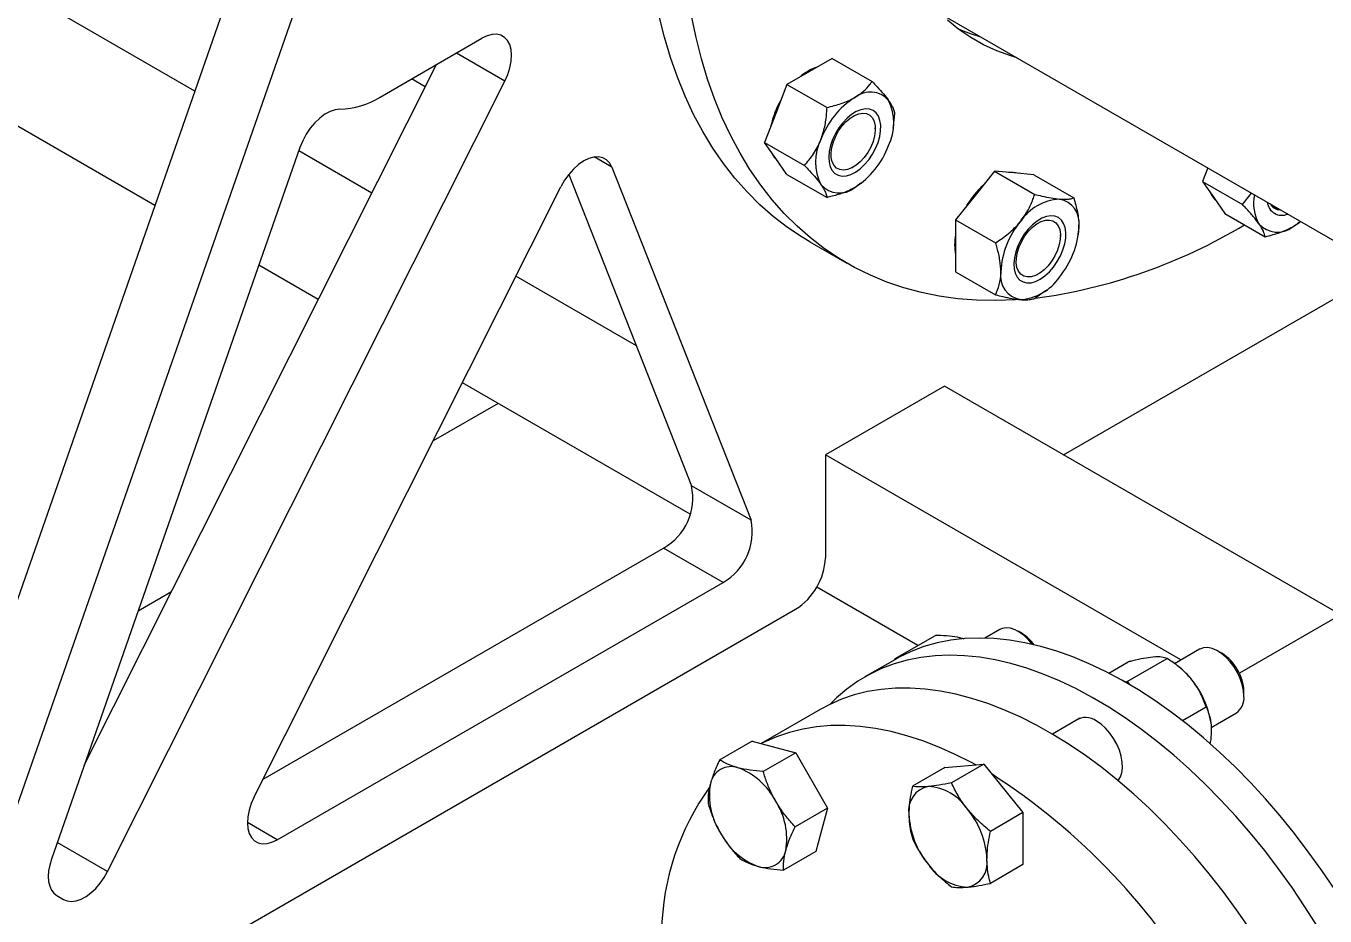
# Model space of a CAD drawing. Header units: inches. Extents: x 0.9 to 37.1, y -8.4 to 11.7.
# Drawn here: x 14.6869 to 14.8477, y 3.4726 to 3.5828 of the extents above; entities that cross this region are included whole.
import ezdxf

# ---------------------------------------------------------------- set-up
doc = ezdxf.new("R2010")
doc.units = ezdxf.units.IN
doc.header["$MEASUREMENT"] = 0

msp = doc.modelspace()

# ---------------------------------------------------------------- linework, layer by layer
at = {"color": 7, "linetype": 'Continuous', "lineweight": 25}
for p, q in [((14.70783322438058, 3.574777399169387), (14.57545041998186, 3.651200365440192)), ((14.70289278866961, 3.560618185083388), (14.56071663424716, 3.642694731983049)), ((14.71353189926429, 3.591109715265703), (14.67373256552344, 3.477045426226107)), ((14.72089759490165, 3.586857589683293), (14.6810982611608, 3.472793300643697)), ((14.80021702451241, 3.584303556677733), (14.87240084175854, 3.542632725970114)), ((14.73076169308648, 3.574046381618534), (14.74336024105905, 3.58131936855322)), ((14.69413898417986, 3.49128573960227), (14.73774215329925, 3.57807611552407)), ((14.74621206035108, 3.576021878895471), (14.74019789293788, 3.579493783841533)), ((14.78670808265979, 3.578829397816446), (14.78391838600828, 3.577218940219089)), ((14.78670808265979, 3.578829397816446), (14.79166151297591, 3.575969843362277)), ((14.78391838600828, 3.577218940219089), (14.78112868935678, 3.575608482621729)), ((14.69702155305678, 3.47811012830308), (14.74621206035108, 3.576021878895471)), ((14.73635717658359, 3.575319374392111), (14.73466199838084, 3.576297979938352)), ((14.78112868935678, 3.575608482621729), (14.77973384103103, 3.572013406049106)), ((14.78112868935678, 3.575608482621729), (14.7860821196729, 3.572748928167559)), ((14.77973384103103, 3.572013406049106), (14.77833899270528, 3.568418329476485)), ((14.79445120962741, 3.572000605411749), (14.79429055304932, 3.570451242861075)), ((14.79206005768104, 3.570097211328741), (14.79206005768104, 3.570198843375375)), ((14.79427336276227, 3.570175521112311), (14.7943120918444, 3.570449004750408)), ((14.77833899270528, 3.568418329476485), (14.7832924230214, 3.565558775022313)), ((14.77973384103103, 3.56643371050122), (14.77833899270528, 3.568418329476485)), ((14.72083774735898, 3.567803991392441), (14.69007494622241, 3.4796382682334)), ((14.7297332779664, 3.562134767340275), (14.72068267873616, 3.5673595670629)), ((14.77961598990083, 3.566501744510539), (14.77933121686138, 3.567006572476419)), ((14.75945059733094, 3.565364984375988), (14.75727661907369, 3.566619995310241)), ((14.75945059733094, 3.565364984375988), (14.77667958945247, 3.521630502100884)), ((14.77997549414958, 3.566089881458559), (14.77961598990083, 3.566501744510539)), ((14.78112868935678, 3.564449091525957), (14.77973384103103, 3.56643371050122)), ((14.78923723999598, 3.565309049905038), (14.78932525116133, 3.565359874187389)), ((14.83321324561321, 3.565255243690982), (14.83255946878251, 3.563570201866439)), ((14.75411542633634, 3.56446277804092), (14.76931389381511, 3.525882627683294)), ((14.78112868935678, 3.564449091525957), (14.7860821196729, 3.561589537071787)), ((14.80683465562674, 3.564848540656867), (14.80441870745768, 3.561843124102553)), ((14.80683465562674, 3.564848540656867), (14.81178808594286, 3.561988986202697)), ((14.80925060379579, 3.564632518484614), (14.80683465562674, 3.564848540656867)), ((14.81166655196484, 3.56441649631236), (14.80925060379579, 3.564632518484614)), ((14.81166655196484, 3.56441649631236), (14.81661998228097, 3.561556941858189)), ((14.83255946878251, 3.563570201866439), (14.83751289909863, 3.560710647412269)), ((14.83255946878251, 3.563570201866439), (14.83395431710826, 3.561585582891176)), ((14.71515962465086, 3.487328815498958), (14.75314547945167, 3.562938150427012)), ((14.79029736401867, 3.56335164289717), (14.79036426897669, 3.563404038359884)), ((14.83751289909863, 3.560710647412269), (14.83861867083874, 3.562134758129689)), ((14.80441870745768, 3.561843124102553), (14.80200275928863, 3.558837707548238)), ((14.83395431710826, 3.561585582891176), (14.83534916543401, 3.559600963915913)), ((14.80200275928863, 3.558837707548238), (14.80695618960475, 3.555978153094068)), ((14.80200275928863, 3.558837707548238), (14.80200275928863, 3.55561626882167)), ((14.83534916543401, 3.559600963915913), (14.84030259575014, 3.556741409461742)), ((14.81726448064924, 3.55796344214316), (14.81717634796857, 3.557019883618127)), ((14.84453243909224, 3.558514948239047), (14.84458474505392, 3.55855591074984)), ((14.78394230555675, 3.556111861938779), (14.7885458653301, 3.553454283449772)), ((14.80200275928863, 3.55561626882167), (14.80200275928863, 3.552394830095102)), ((14.81497632729949, 3.556863629861271), (14.81497632729949, 3.556965261907904)), ((14.81718963238072, 3.55694193964484), (14.81720030429906, 3.557017298907041)), ((14.72310830269189, 3.548948017244832), (14.7157422430252, 3.553200352976901)), ((14.80200275928863, 3.552394830095102), (14.80695618960475, 3.549535275640931)), ((14.81534977773898, 3.52971791639943), (14.85506107492296, 3.552642760294719)), ((14.76247972400954, 3.543230646425099), (14.74756901345945, 3.551838416404132)), ((14.81215350961443, 3.552075468437567), (14.81224152077978, 3.552126292719918)), ((14.81306145897043, 3.549998888466889), (14.81328053859514, 3.550170456892413)), ((14.76914162442462, 3.522373546262052), (14.74094403818494, 3.538651666308687)), ((14.80061599200428, 3.538223549856573), (14.78588460072956, 3.529719298691753)), ((14.8496758112657, 3.50990191903982), (14.80061599200428, 3.538223549856573)), ((14.74537327472408, 3.536094722480722), (14.73732530980292, 3.53144873122444)), ((14.82990202952378, 3.50430857793125), (14.78588460072956, 3.529719298691753)), ((14.78588460072956, 3.529719298691753), (14.78588460072956, 3.516960848506039)), ((14.77667958945247, 3.521630502100884), (14.76931389381511, 3.525882627683294)), ((14.71626383606533, 3.489526704452768), (14.76586059522787, 3.518158304076569)), ((14.77322629086523, 3.513906178494159), (14.76586059522787, 3.518158304076569)), ((14.71801144394289, 3.482031325841208), (14.77322629086523, 3.513906178494159)), ((14.704917608764, 3.512740163637726), (14.70079432358977, 3.510359841773221)), ((14.79734436415196, 3.50609245117031), (14.78480583191806, 3.513330791756528)), ((14.85520443596697, 3.513093526144596), (14.83712443969464, 3.502656166462025)), ((14.6959790426466, 3.460806657847979), (14.78220175291088, 3.510581968986262)), ((14.79453851824707, 3.504472670807411), (14.79949194856319, 3.507332225261582)), ((14.80745780256021, 3.508082115202596), (14.80560857145786, 3.507014576810404)), ((14.81022394853564, 3.507574866352743), (14.80973678695955, 3.507856190175622)), ((14.7944619719277, 3.504338471059718), (14.79077912410902, 3.502212408268512)), ((14.7945099599382, 3.504366081294353), (14.79453851824707, 3.504472670807411)), ((14.79453851824707, 3.504472670807411), (14.79464663541507, 3.504443709475179)), ((14.82095127548747, 3.502679480501518), (14.82334486239788, 3.504061268812706)), ((14.82322332841986, 3.501633758703042), (14.82817675873599, 3.504493313157213)), ((14.83219738589354, 3.505633658958368), (14.82909486088091, 3.503842609392136)), ((14.83496353186897, 3.505126410108516), (14.83447637029289, 3.505407733931395)), ((14.82966921138827, 3.503426087561223), (14.82945013176356, 3.503597655986747)), ((14.82292305266391, 3.501606909525603), (14.82322332841986, 3.501633758703042)), ((14.82322332841986, 3.501633758703042), (14.82352668555811, 3.501256385307023)), ((14.83769833838868, 3.49982651675261), (14.83769833838868, 3.500389072967163)), ((14.78525153137539, 3.498178503498518), (14.77791931702689, 3.493945706252751)), ((14.83006927693659, 3.496785613168629), (14.8330086550741, 3.498482480048584)), ((14.83362736685774, 3.495934840194801), (14.83675430720113, 3.497739984431462)), ((14.81738813387468, 3.497084459742704), (14.81397880023884, 3.495116293328333)), ((14.83358760321306, 3.496588947131114), (14.83357830517384, 3.496654604808796)), ((14.77681549459151, 3.494241387030057), (14.77279818200045, 3.491922241835629)), ((14.77681549459151, 3.494241387030057), (14.78220477467791, 3.492797761249325)), ((14.78220477467791, 3.492797761249325), (14.77818746208684, 3.490478616054898)), ((14.78220477467791, 3.492797761249325), (14.78615000151737, 3.485964427936048)), ((14.8006684084262, 3.490970430581181), (14.8055003047643, 3.491402474925687)), ((14.8055003047643, 3.491402474925687), (14.80148299217324, 3.48908332973126)), ((14.8055003047643, 3.491402474925687), (14.81033220110242, 3.485391641817058)), ((14.8006684084262, 3.490970430581181), (14.79665109583513, 3.488651285386753)), ((14.78615000151737, 3.485964427936048), (14.78213268892631, 3.48364528274162)), ((14.78615000151737, 3.485964427936048), (14.78470594827044, 3.4805747204035)), ((14.81033220110242, 3.485391641817058), (14.80631488851135, 3.483072496622631)), ((14.81033220110242, 3.485391641817058), (14.81033220110242, 3.478948764363922)), ((14.71801144394289, 3.482031325841208), (14.71432859617285, 3.484157388604332)), ((14.69702155305678, 3.47811012830308), (14.69079578686571, 3.481704186623504)), ((14.78470594827044, 3.4805747204035), (14.78068863567937, 3.478255575209073)), ((14.81033220110242, 3.478948764363922), (14.80631488851135, 3.476629619169495)), ((14.69075881228402, 3.475110133308913), (14.69156556709809, 3.474644252267452))]:
    msp.add_line(p, q, dxfattribs=at)
at = {"color": 7, "linetype": 'Continuous', "lineweight": 25, "flags": 128}
for points in [[(14.78394230555675, 3.556111861938779), (14.78299959497518, 3.556677219636742), (14.78117805501087, 3.557896795364213), (14.77943318356416, 3.559239532062584), (14.77776754147453, 3.560703459080586), (14.77618357330142, 3.56228642790345), (14.77468360373657, 3.563986115306139), (14.77326983419214, 3.565800026763003), (14.7719443395699, 3.567725500108846), (14.770709065216, 3.569759709446013), (14.76956582406588, 3.571899669291787), (14.7685162939836, 3.574142238959997), (14.76756201529927, 3.576484127170408), (14.76670438854845, 3.578921896879131), (14.76594467241667, 3.581451970322951), (14.76528398189212, 3.584070634270198)], [(14.81001761470105, 3.54894030469405), (14.80939679773148, 3.548899126638316), (14.80697211085245, 3.548819557380973), (14.8045929925159, 3.548872570830098), (14.80226293440609, 3.549058089181142), (14.7999853562046, 3.549375840160343), (14.79776360057151, 3.549825357424323), (14.79560092823959, 3.550405981244508), (14.79350051322871, 3.551116859475376), (14.79146543818755, 3.551956948805093), (14.78949868986937, 3.552925016286721), (14.78760315474853, 3.554019641147736), (14.78578161478422, 3.555239216875207), (14.78403674333751, 3.556581953573578), (14.78237110124788, 3.558045880591581), (14.78078713307477, 3.559628849414444), (14.77928716350992, 3.561328536817132), (14.77787339396549, 3.563142448273997), (14.77654789934325, 3.56506792161984), (14.77531262498935, 3.567102130957006), (14.77416938383923, 3.56924209080278), (14.77311985375695, 3.571484660470991), (14.77216557507262, 3.573826548681402), (14.7713079483218, 3.576264318390124), (14.77054823219002, 3.578794391833945), (14.76988754166547, 3.581413055781192), (14.76932684640259, 3.584116466981413)], [(14.80957448431418, 3.578901610117835), (14.80881705967906, 3.579133655979866), (14.80710959823577, 3.579763704711231), (14.80546908402915, 3.580522386171458), (14.8038990700477, 3.581408057225444), (14.80240295659207, 3.582418799706907), (14.80098398391088, 3.5835524245727)], [(14.74621206035108, 3.576021878895471), (14.74657158966013, 3.576838450357481), (14.74683465804211, 3.5776618734204), (14.74699336357694, 3.57846741450283), (14.74704293914497, 3.579230877153604), (14.74698189561941, 3.579929328853019), (14.74681206659597, 3.580541789848699), (14.74653855331625, 3.581049863335198), (14.74616957143909, 3.581438288048291), (14.74571620426262, 3.581695396675399), (14.74519206980954, 3.581813466312657), (14.74461291177557, 3.581788950441738), (14.743996126628, 3.581622585458447), (14.74336024105905, 3.58131936855322)], [(14.72578475833707, 3.572541012025632), (14.72518859383837, 3.572471832637794), (14.72456013628166, 3.572260288915273), (14.72391848103178, 3.571912808507029), (14.7232831244588, 3.571439949429434), (14.72267337155068, 3.570856079266282), (14.722107749341, 3.57017893861703), (14.72160344397437, 3.569429102057653), (14.72117577851416, 3.568629352992573), (14.72083774735898, 3.567803991392441)], [(14.78672555489458, 3.564935950570999), (14.78705810262101, 3.564582397705253), (14.78746965930605, 3.564351790928078), (14.78794699717921, 3.564251542131035), (14.78847477420848, 3.564284873392947), (14.78903602720591, 3.564450713419631), (14.78961271703834, 3.564743731976175), (14.79018630842006, 3.565154511205075), (14.79073836565211, 3.565669848323926), (14.79125114516081, 3.566273179973705), (14.79170816579085, 3.566945114578767), (14.79209473852313, 3.567664055608033), (14.79239843859197, 3.568406895705278), (14.79260950482726, 3.569149759378567), (14.79272115338654, 3.569868770378207), (14.79272979579325, 3.570540819099067), (14.79263515427333, 3.571144305342295), (14.7924402706831, 3.571659832563483), (14.79215140874149, 3.572070831293565), (14.79177785270899, 3.572364091695185), (14.79133160898385, 3.57253018813774), (14.79082702020657, 3.572563782144902), (14.79028030427561, 3.572463793977639), (14.78970903309084, 3.572233437337918), (14.78913156777819, 3.571880116077676), (14.78856646854794, 3.571415186232933), (14.78803189815432, 3.570853591031443), (14.78754503812963, 3.570213380605065), (14.78712153655564, 3.569515131843668), (14.78677500512141, 3.568781287036968), (14.78651658163235, 3.568035432560857), (14.78635457203204, 3.567301540791893), (14.78629418344234, 3.566603199615375), (14.7863373568022, 3.565962854291315), (14.78648270448431, 3.565401086045306), (14.78672555489458, 3.564935950570999)], [(14.79169360352273, 3.57146494533826), (14.7919148982607, 3.571028700661643), (14.79203665722892, 3.570495978256607), (14.79205420129853, 3.569887250346422), (14.79196685626077, 3.569225910003298), (14.79177797873646, 3.568537372165738), (14.79149482718294, 3.567848096956704), (14.79112828295561, 3.567184572835926), (14.79069243214357, 3.566572298663259), (14.7902040242491, 3.566034803791792), (14.78968182851368, 3.565592743848003), (14.78914591262658, 3.565263106947623), (14.78861687153477, 3.56505856085187), (14.78811503599075, 3.564986966152495), (14.78765969125303, 3.565051074193642), (14.78726833596452, 3.565248421339244), (14.78695600968949, 3.565571423649167), (14.78673471495152, 3.566007668325783), (14.7866129559833, 3.566540390730819), (14.78659541191369, 3.567149118641004), (14.78668275695144, 3.567810458984128), (14.78687163447575, 3.568498996821687), (14.78715478602927, 3.569188272030723), (14.7875213302566, 3.5698517961515), (14.78795718106864, 3.570464070324166), (14.78844558896311, 3.571001565195634), (14.78896778469853, 3.571443625139423), (14.78950370058564, 3.571773262039803), (14.79003274167744, 3.571977808135555), (14.79053457722146, 3.572049402834931), (14.79098992195918, 3.571985294793784), (14.79138127724769, 3.571787947648183), (14.79169360352273, 3.57146494533826)], [(14.75945059733094, 3.565364984375988), (14.75917477431502, 3.565877955617826), (14.75880174568983, 3.56626903335817), (14.75834292317954, 3.566526253712744), (14.75781234312232, 3.566641747774071), (14.75722623706947, 3.566611982337771), (14.75660253522838, 3.566437867990664), (14.75596031794007, 3.566124731254012), (14.75531923197171, 3.565682151634123), (14.75469888948108, 3.565123668565254), (14.75411826803963, 3.564466367210063), (14.75359513006905, 3.563730355788826), (14.75314547945167, 3.562938150427012)], [(14.81082133839046, 3.551021228880938), (14.81134554117895, 3.5510434100191), (14.81190468242813, 3.551198353252992), (14.81248079087819, 3.551481078579585), (14.81305534992952, 3.551882498974258), (14.81360989278146, 3.552389712455235), (14.81412659597047, 3.552986416763901), (14.81458885223092, 3.553653433332807), (14.81498180426624, 3.554369323700603), (14.81529282227469, 3.555111078561833), (14.81551190988159, 3.555854857304938), (14.81563202543097, 3.556576754269132), (14.81564930831025, 3.557253567092008), (14.81556320303348, 3.557863542452554), (14.81537647709508, 3.558387075240793), (14.81509513202037, 3.558807338682147), (14.81472821047153, 3.559110825163816), (14.81428750560904, 3.559287780380571), (14.81378718204981, 3.559332516846146), (14.81324332060469, 3.559243596693728), (14.81267340142801, 3.559023877890178), (14.81209574219106, 3.55868042237863), (14.811528909337, 3.558224269101819), (14.81099112134016, 3.557670079201388), (14.81049966314924, 3.557035664796723), (14.81007033063488, 3.556341416488791), (14.80971692289734, 3.555609647989436), (14.80945079875209, 3.554863878940329), (14.80928051164813, 3.55412807897233), (14.8092115347531, 3.553425897301827), (14.80924608504115, 3.55277990262547), (14.8093830520376, 3.552210857743678), (14.80961803351048, 3.551737052227169), (14.80994347696191, 3.551373714575091), (14.8103489223716, 3.551132522758534), (14.81082133839046, 3.551021228880938)], [(14.81360870176202, 3.558809515691723), (14.81404455257406, 3.558700464155241), (14.81441109680139, 3.558460142991209), (14.81469424835491, 3.558097787607187), (14.81488312587922, 3.55762732311737), (14.81497047091698, 3.557066829208265), (14.81495292684737, 3.556437845346467), (14.81483116787915, 3.555764543029051), (14.81460987314118, 3.555072796886479), (14.81429754686614, 3.554389190335075), (14.81390619157763, 3.553739993991241), (14.81345084683991, 3.553150156106394), (14.81294901129589, 3.552642343819667), (14.81241997020409, 3.552236072072451), (14.81188405431698, 3.551946953660154), (14.81136185858156, 3.55178609924122), (14.81087345068709, 3.551759690360761), (14.81043759987505, 3.551868741897242), (14.81007105564773, 3.552109063061275), (14.8097879040942, 3.552471418445297), (14.8095990265699, 3.552941882935113), (14.80951168153214, 3.553502376844219), (14.80952922560175, 3.554131360706016), (14.80965098456997, 3.554804663023433), (14.80987227930794, 3.555496409166006), (14.81018460558297, 3.556180015717408), (14.81057596087149, 3.556829212061244), (14.81103130560921, 3.557419049946089), (14.81153314115323, 3.557926862232818), (14.81206218224503, 3.558333133980033), (14.81259809813213, 3.558622252392331), (14.81312029386756, 3.558783106811265), (14.81360870176202, 3.558809515691723)], [(14.84373679076991, 3.557979806070639), (14.84436747980012, 3.558391630166835), (14.84468287321996, 3.558633968611408)], [(14.81149124583474, 3.506243105386593), (14.81106895212217, 3.506754015382163), (14.81052364817929, 3.507289153111055), (14.80995303703576, 3.507722922696906), (14.80937545860324, 3.508041382428317), (14.80880947672777, 3.508234296747493), (14.80827328253254, 3.508295465229485), (14.80778410974016, 3.508222921868951), (14.80745780256021, 3.508082115202596)], [(14.84892836834209, 3.475859218317161), (14.84732740097861, 3.478236161716081), (14.84566524693372, 3.480553703998776), (14.8439461049528, 3.482805990852304), (14.84217431773768, 3.484987332804601), (14.84035436097664, 3.487092219596582), (14.83849083203841, 3.489115334101532), (14.83658843835883, 3.491051565756629), (14.83465198554943, 3.492896023472671), (14.83268636525806, 3.494644047989389), (14.83069654281218, 3.49629122364515), (14.82868754467598, 3.497833389531288), (14.8266644457531, 3.499266650002936), (14.82463235656701, 3.500587384519752), (14.82259641035135, 3.501792256791723), (14.82056175008296, 3.502878223206921), (14.81853351549026, 3.503842540519933), (14.81651683006985, 3.504682772781536), (14.81451678814413, 3.505396797492113), (14.8125384419926, 3.505982810963276), (14.81058678908931, 3.506439332874142), (14.80866675947889, 3.50676521001074), (14.80678320332276, 3.506959619179141), (14.80494087864726, 3.507022069284915), (14.80314443932439, 3.506952402573673), (14.8013984233158, 3.506750795029575), (14.79970724120946, 3.506417755930773), (14.79807516507814, 3.505954126562937), (14.7965063176878, 3.505361078094086), (14.79500466208311, 3.504640108616121), (14.7944619719277, 3.504338471059718)], [(14.83769833838868, 3.49982651675261), (14.83764655161905, 3.500520861148916), (14.83749285577955, 3.501252680476527), (14.83724219078093, 3.501998453460108), (14.83690261320248, 3.502734210342346), (14.83648503734699, 3.503436303291659), (14.83600288444602, 3.504082166462976), (14.83547165129054, 3.504651041282551), (14.83490841215127, 3.505124643645611), (14.83433126999757, 3.505487751582526), (14.83375877465313, 3.505728694505438), (14.83320932658939, 3.505839728310557), (14.83270058551918, 3.505817284280025), (14.83224890279912, 3.505662083783451), (14.83219738589354, 3.505633658958368)], [(14.84678125702297, 3.471302815376125), (14.84524552052341, 3.473733155525957), (14.84364455315993, 3.476110098924877), (14.84198239911504, 3.478427641207571), (14.84026325713412, 3.480679928061098), (14.838491469919, 3.482861270013396), (14.83667151315796, 3.484966156805377), (14.83480798421974, 3.486989271310327), (14.83290559054015, 3.488925502965424), (14.83096913773075, 3.490769960681465), (14.82900351743938, 3.492517985198185), (14.8270136949935, 3.494165160853944), (14.8250046968573, 3.495707326740083), (14.82298159793443, 3.497140587211731), (14.82094950874833, 3.498461321728547), (14.81891356253267, 3.499666194000518), (14.81687890226428, 3.500752160415717), (14.81485066767157, 3.501716477728728), (14.81283398225117, 3.50255670999033), (14.81083394032546, 3.503270734700907), (14.80885559417392, 3.503856748172072), (14.80690394127063, 3.504313270082936), (14.80498391166021, 3.504639147219535), (14.80310035550408, 3.504833556387936), (14.80125803082858, 3.504896006493709), (14.79946159150571, 3.504826339782467), (14.79771557549712, 3.50462473223837), (14.79602439339078, 3.504291693139568), (14.79439231725947, 3.503828063771731), (14.79282346986912, 3.503235015302881), (14.79132181426442, 3.502514045824916), (14.78989114375775, 3.501666976569311), (14.78853507234696, 3.500695947306521), (14.78725702558614, 3.499603410940736), (14.78645920765472, 3.498818531775705)], [(14.83841001113349, 3.47099131878011), (14.83679202242991, 3.473334124168873), (14.83511432063566, 3.475614960472558), (14.8333812123872, 3.477827972817086), (14.83159714654853, 3.479967480431508), (14.82976670279109, 3.482027991230463), (14.82789457983774, 3.484004215912282), (14.82598558340125, 3.485891081536551), (14.8240446138481, 3.487683744546271), (14.8220766536193, 3.48937760320121), (14.82008675444052, 3.490968309390492), (14.81808002435443, 3.492451779794145), (14.81606161460836, 3.493824206364917), (14.81403670643119, 3.495082066103486), (14.81201049773317, 3.496222130101943), (14.80998818976296, 3.497241471832354), (14.80797497375613, 3.498137474659117), (14.80597601760928, 3.498907838555827), (14.80399645261418, 3.499550586009409), (14.80204136028578, 3.500064067096368), (14.80011575931805, 3.500446963718118), (14.79822459270105, 3.500698292984524), (14.79637271503236, 3.500817409736961), (14.7945648800554, 3.500804008204437), (14.79280572845663, 3.500658122788492), (14.79109977595297, 3.500380127974896), (14.78945140170004, 3.49997073737235), (14.78786483705089, 3.499431001880659), (14.78634415469423, 3.498762306993087), (14.78525153137539, 3.498178503498518)], [(14.80448861782605, 3.491312014868289), (14.80398072953637, 3.49158664359104), (14.80195842156617, 3.492605985321451), (14.79994520555934, 3.493501988148214), (14.79794624941249, 3.494272352044924), (14.79596668441739, 3.494915099498506), (14.79401159208899, 3.495428580585465), (14.79208599112126, 3.495811477207216), (14.79019482450425, 3.496062806473621), (14.78834294683557, 3.496181923226059), (14.78653511185861, 3.496168521693535), (14.78477596025984, 3.496022636277589), (14.78307000775618, 3.495744641463994), (14.78142163350325, 3.495335250861447), (14.7798350688541, 3.494795515369756), (14.77831438649744, 3.494126820482184), (14.77794388474902, 3.493939125300106)], [(14.82210814777696, 3.489351451336836), (14.82212740300354, 3.489373631694438), (14.82240273262018, 3.489805519702765), (14.82258227926956, 3.490339977585829), (14.82266027217466, 3.490959827427517), (14.82263420457931, 3.491645146743901), (14.82250491431749, 3.49237390880827), (14.82227655688459, 3.493122690608248), (14.82195647187639, 3.493867425680685), (14.82155494708844, 3.494584177627583), (14.82108488785778, 3.49524990945162), (14.82056140227487, 3.495843223984209), (14.82000131559704, 3.496345051608089), (14.81942262947098, 3.496739263170526)], [(14.71515962465086, 3.487328815498958), (14.71480009534181, 3.486512244036946), (14.71453702695983, 3.485688820974027), (14.714378321425, 3.484883279891598), (14.71432874585697, 3.484119817240824), (14.71438978938253, 3.483421365541409), (14.71455961840597, 3.482808904545729), (14.71483313168569, 3.48230083105923), (14.71520211356285, 3.481912406346138), (14.71565548073932, 3.481655297719028), (14.7161796151924, 3.48153722808177), (14.71675877322637, 3.481561743952689), (14.71737555837394, 3.481728108935981), (14.71801144394289, 3.482031325841208)], [(14.69007494622241, 3.4796382682334), (14.68985646255238, 3.478896591973858), (14.68972377907651, 3.478172633323834), (14.68968014239817, 3.477484106671532), (14.68972662025384, 3.476847859427241), (14.68986207538688, 3.476279459787681), (14.69008319337483, 3.47579281580115), (14.6903845637293, 3.475399835054492), (14.69075881228402, 3.475110133308913)], [(14.69156556709809, 3.474644252267452), (14.69203500025728, 3.474456947922729), (14.69256390799958, 3.474400527768505), (14.69313755473041, 3.474476563694266), (14.69373995840797, 3.47468293730679), (14.69435433580969, 3.475013898949494), (14.69496357011995, 3.475460227890304), (14.69555068781186, 3.476009489215171), (14.6960993315369, 3.476646380270066), (14.69659421584764, 3.477353156999424), (14.69702155305678, 3.47811012830308)]]:
    msp.add_lwpolyline(points, dxfattribs=at)
at = {"color": 7, "linetype": 'Continuous', "lineweight": 25}
for centre, radius, start, end in [((14.81135315951295, 3.603760111111462), 0.02310008405386307, 246.8169325920908, 253.961320681464), ((14.78702040311499, 3.571573326487397), 0.006555655955927417, 109.2310671891205, 130.7635562781665), ((14.7254631850244, 3.582584032703842), 0.01004816768064553, 271.8339602581076, 301.8239406971641), ((14.78975272382348, 3.568190128430673), 0.01085886088811085, 149.7357483939286, 167.852891865776), ((14.79517256344836, 3.565155795263775), 0.01048756709249393, 122.637970589067, 159.7728862144079), ((14.79141726422349, 3.571660526924179), 0.003004596040079438, 40.5327958603851, 129.2481680774288), ((14.78812080361501, 3.570823315624608), 0.006238611718788971, 333.4364295104427, 26.56357048956536), ((14.79091182577034, 3.565991942832532), 0.00623861171878619, 153.436429510431, 206.5635704895698), ((14.78386006593698, 3.571659463193372), 0.01048756709250317, 302.6379705890841, 339.7728862143911), ((14.80886959442859, 3.561942997803757), 0.002769967200956649, 73.22632085937464, 96.55464307849354), ((14.78761536516187, 3.565154731532962), 0.003004596040079373, 220.532795860373, 309.2481680774296), ((14.81267535169095, 3.55512938021282), 0.01077801612837759, 132.0787888856272, 150.3320679178493), ((14.83614394625492, 3.563295602418371), 0.002830707429956406, 203.6858754861946, 226.5154675065676), ((14.81522164737518, 3.555174883434658), 0.006237189661670163, 93.42953811217991, 146.5650853551095), ((14.81429848673909, 3.558446584784049), 0.003005086801816399, 350.7481208212503, 79.4532221714707), ((14.84390785096651, 3.560855347108458), 0.005022767825964261, 167.8135448611752, 209.8683120930205), ((14.84237923297228, 3.561207887736569), 0.001813569970860215, 186.4500604591811, 293.5553160735473), ((14.84216633220138, 3.561490647361136), 0.001408342159561558, 209.6945268018386, 270.3108497308392), ((14.84227688327089, 3.561472886589033), 0.001330287376422213, 220.7311143414052, 259.2742621912569), ((14.81807800715016, 3.551901681826847), 0.01048844500675869, 140.2279276209308, 177.3607126387989), ((14.80267504901242, 3.616705938620248), 0.0682166877264763, 277.750142699232, 300.9567161521931), ((14.8067871614721, 3.558446413695354), 0.01048844500676014, 320.2279276209256, 357.3607126387855), ((14.8418358412391, 3.560306603922916), 0.003004596040078966, 220.5327958603547, 309.2481680774468), ((14.80821096320868, 3.555752336840308), 0.006327871556238101, 168.8394919949415, 191.1605080050672), ((14.81056668188316, 3.551901510738149), 0.00300508680181435, 170.7481208212259, 259.4532221714934), ((14.80964352124708, 3.55517321208754), 0.00623718966167019, 273.4295381121848, 326.5650853551193), ((14.76224981155185, 3.524406661833387), 0.007216628950705834, 300.022639329527, 11.80157124647448), ((14.76961550718922, 3.520154536250976), 0.007216628950702741, 300.0226393295126, 11.80157124648643), ((14.77792250188241, 3.51730518207949), 0.007969540994412567, 302.4763035593593, 357.5236962950131), ((14.80753184466735, 3.503151079698858), 0.005178543385620964, 35.90031108972722, 58.67731634584324), ((14.83175964684956, 3.500118792985822), 0.005944838809007318, 2.60583047997004, 57.38879298732631), ((14.82366092119003, 3.495842651657472), 0.009675125384852433, 38.457628157542, 51.61052132558667), ((14.8226278323823, 3.494858775018585), 0.0110967499293165, 9.313355624396598, 39.11817159977972), ((14.83543057604728, 3.499595718684441), 0.002279476647251039, 305.5009980995423, 5.811182293838682), ((14.81811782904003, 3.495040142858688), 0.00214231510257513, 52.47836690406564, 124.6365624017909), ((14.77421277025638, 3.488475790142334), 0.002616873407543978, 71.08071345271149, 168.9300383020397), ((14.77208943114006, 3.482898722606405), 0.008583448034920506, 27.12956320630963, 69.74327230623223), ((14.76245234525094, 3.421821622528306), 0.0812969392349888, 29.71806586171306, 57.18287136798082), ((14.79744896177306, 3.47001659894711), 0.03185991243693322, 144.40138527115, 178.7388455509958), ((14.78010570180751, 3.487525915698383), 0.00858485430346512, 170.260205745708, 212.869109564557), ((14.79918552217138, 3.485663850643725), 0.003005086801817132, 100.5467778285512, 189.2518791787319), ((14.79826236153529, 3.482392149294334), 0.006237189661671076, 33.43491464488601, 86.57046188781653), ((14.77251798072451, 3.482153624031625), 0.00858485430346451, 350.2602057456966, 32.86910956454621), ((14.80669684743838, 3.485663679555033), 0.01048844500676713, 182.639287361224, 219.7720723790622), ((14.79540600176031, 3.479118947686518), 0.01048844500676747, 2.639287361223215, 39.77207237905998), ((14.78053425139196, 3.486780817123602), 0.008583448034921955, 207.1295632063102, 249.743272306224), ((14.77841091227564, 3.481203749587671), 0.002616873407542941, 251.0807134526967, 348.9300383020558), ((14.80384048766339, 3.482390477947217), 0.006237189661671076, 213.4349146448867, 266.5704618878174), ((14.80291732702731, 3.479118776597827), 0.003005086801817132, 280.546777828552, 9.25187917873114)]:
    msp.add_arc(centre, radius, start, end, dxfattribs=at)
for points, knots in [([(14.78951631469268, 3.573987324776456), (14.78988207234054, 3.574226753700504), (14.79062680484882, 3.574714263679311), (14.79126238587363, 3.575414749421808), (14.79157138724542, 3.575844499213532), (14.79166151297591, 3.575969843362277)], [0, 0, 0, 0, 0.4060446745436683, 0.8267623950146947, 1, 1, 1, 1]), ([(14.79166151297591, 3.575969843362277), (14.7918753630841, 3.575746535937181), (14.79238131223353, 3.57521821166955), (14.79310811542639, 3.57440494535916), (14.79350161518628, 3.573879312230235), (14.79370085966993, 3.573613163398552)], [0, 0, 0, 0, 0.2654708005954852, 0.6280788300799381, 1, 1, 1, 1]), ([(14.7860821196729, 3.572748928167559), (14.78668497850583, 3.572901557297592), (14.78791265546552, 3.573212375114443), (14.78900678829186, 3.57369458548118), (14.7895028761795, 3.573979603918676), (14.78951631469268, 3.573987324776456)], [0, 0, 0, 0, 0.4841952181635592, 0.9860273763411892, 1, 1, 1, 1]), ([(14.79370085966993, 3.573613163398552), (14.79373199366915, 3.573568289532625), (14.79393635390754, 3.573273742279802), (14.79422055850988, 3.572780053421359), (14.7943939373783, 3.572315462725315), (14.79443702942957, 3.572078561822907), (14.79445120962741, 3.572000605411749)], [0, 0, 0, 0, 0.0662543887300789, 0.4348867160202384, 0.8140395284738191, 1, 1, 1, 1]), ([(14.78533176971542, 3.568781790606475), (14.78550240095131, 3.569298849415181), (14.785849829444, 3.570351651744208), (14.78602316311978, 3.571709832551618), (14.78606880686506, 3.572514293007726), (14.7860821196729, 3.572748928167559)], [0, 0, 0, 0, 0.4060446745436597, 0.8267623950146837, 1, 1, 1, 1]), ([(14.7832924230214, 3.565558775022313), (14.78367846963231, 3.566019889054927), (14.78446462470493, 3.566958913321828), (14.78507639848419, 3.568127434092391), (14.78532503442232, 3.568764532268888), (14.78533176971542, 3.568781790606475)], [0, 0, 0, 0, 0.4841952181635649, 0.9860273763411919, 1, 1, 1, 1]), ([(14.7832924230214, 3.565558775022313), (14.78350627312959, 3.565335467597218), (14.78401222227902, 3.564807143329586), (14.78473902547188, 3.563993877019199), (14.78513252523177, 3.563468243890273), (14.78533176971542, 3.56320209505859)], [0, 0, 0, 0, 0.2654708005954927, 0.6280788300799416, 1, 1, 1, 1]), ([(14.78533176971542, 3.56320209505859), (14.78536290371464, 3.563157221192663), (14.78556726395303, 3.562862673939839), (14.78585146855538, 3.562368985081396), (14.78602484742379, 3.561904394385352), (14.78606793947506, 3.561667493482944), (14.7860821196729, 3.561589537071787)], [0, 0, 0, 0, 0.06625438873007913, 0.4348867160202413, 0.8140395284738233, 1, 1, 1, 1]), ([(14.78951631469268, 3.562827933680684), (14.78910156669262, 3.562616786284972), (14.78825708313857, 3.562186861359155), (14.78704367476727, 3.561819948243496), (14.78629924563301, 3.561641565548542), (14.7860821196729, 3.561589537071787)], [0, 0, 0, 0, 0.4060446745436643, 0.8267623950146944, 1, 1, 1, 1]), ([(14.79026956681768, 3.563388116778333), (14.79004973308153, 3.563200134274676), (14.78981922971257, 3.563003028038131), (14.789529715828, 3.562835679956125), (14.78951631469268, 3.562827933680684)], [0, 0, 0, 0, 0.9537115971243046, 1, 1, 1, 1]), ([(14.81001663614208, 3.558611508659921), (14.81033010982543, 3.559046079472235), (14.81096838504358, 3.559930924978448), (14.81148010726451, 3.56109369473273), (14.81171854217296, 3.561786823038951), (14.81178808594286, 3.561988986202697)], [0, 0, 0, 0, 0.4060446745436658, 0.8267623950146945, 1, 1, 1, 1]), ([(14.81178808594286, 3.561988986202697), (14.81208838860875, 3.561915418999551), (14.81279887634088, 3.56174136594822), (14.81386653245962, 3.561518474221639), (14.81451844393159, 3.561440423305972), (14.81484853248018, 3.561400903041982)], [0, 0, 0, 0, 0.2654708005954838, 0.6280788300799394, 1, 1, 1, 1]), ([(14.81484853248018, 3.561400903041982), (14.81490295664202, 3.561396368920906), (14.81526019101494, 3.561366607435476), (14.81582977698864, 3.561367213610295), (14.81631873600303, 3.561449223759352), (14.81654539586455, 3.561530271629993), (14.81661998228097, 3.561556941858189)], [0, 0, 0, 0, 0.06625438873007891, 0.4348867160202372, 0.8140395284738178, 1, 1, 1, 1]), ([(14.81661998228097, 3.561556941858189), (14.81678921666986, 3.560958511421955), (14.81713384985541, 3.559739852561175), (14.81726326458758, 3.558551122178746), (14.8172644485762, 3.557978941920773), (14.81726448064924, 3.55796344214316)], [0, 0, 0, 0, 0.4841952181635621, 0.9860273763411921, 1, 1, 1, 1]), ([(14.83955224579265, 3.558353967448545), (14.83933262420457, 3.558645738097369), (14.83888544466611, 3.559239822974085), (14.83813428364384, 3.560064304352418), (14.83765321213609, 3.560564698565186), (14.83751289909863, 3.560710647412269)], [0, 0, 0, 0, 0.4060446745436607, 0.8267623950146855, 1, 1, 1, 1]), ([(14.80695618960475, 3.555978153094068), (14.80750095377788, 3.556347611642394), (14.80861032530449, 3.557099986365249), (14.8095752104137, 3.558064594036962), (14.81000499375131, 3.558597084050414), (14.81001663614208, 3.558611508659921)], [0, 0, 0, 0, 0.4841952181635599, 0.9860273763411896, 1, 1, 1, 1]), ([(14.84030259575014, 3.556741409461742), (14.84025501791701, 3.556952197431155), (14.84015812921549, 3.557381451378009), (14.83980518490059, 3.557993052247187), (14.83955891693968, 3.558344448484109), (14.83955224579265, 3.558353967448545)], [0, 0, 0, 0, 0.4841952181635589, 0.9860273763411888, 0.9999999999999999, 0.9999999999999999, 0.9999999999999999, 0.9999999999999999]), ([(14.84030259575014, 3.556741409461742), (14.84063454224837, 3.556822483206509), (14.84141989629782, 3.557014296026033), (14.84261231324639, 3.55740110077294), (14.8433588099696, 3.55778528062483), (14.84373679076991, 3.55797980607064)], [0, 0, 0, 0, 0.2654708005954849, 0.6280788300799389, 1, 1, 1, 1]), ([(14.84373679076991, 3.55797980607064), (14.84380014553277, 3.558016750305241), (14.8440856369503, 3.558183229689429), (14.84432138329068, 3.558374604466223), (14.84450481403566, 3.55852351035304)], [0, 0, 0, 0, 0.221914772101538, 1, 1, 1, 1]), ([(14.80760068797302, 3.552384653379038), (14.80757619279692, 3.552849443700242), (14.80752631727404, 3.553795820252453), (14.80723740360079, 3.555030178920462), (14.80701968971956, 3.555764093802191), (14.80695618960475, 3.555978153094068)], [0, 0, 0, 0, 0.4060446745436617, 0.8267623950146836, 1, 1, 1, 1]), ([(14.80695618960475, 3.549535275640931), (14.80712542399364, 3.54993831221083), (14.80747005717919, 3.550759066065223), (14.80759947191137, 3.551798377378351), (14.80760065589998, 3.552369190632169), (14.80760068797302, 3.552384653379038)], [0, 0, 0, 0, 0.4841952181635644, 0.9860273763411921, 1, 1, 1, 1]), ([(14.80695618960475, 3.549535275640931), (14.80725649227064, 3.549461708437787), (14.80796698000277, 3.549287655386455), (14.80903463612152, 3.549064763659874), (14.80968654759348, 3.548986712744206), (14.81001663614208, 3.548947192480217)], [0, 0, 0, 0, 0.2654708005954903, 0.628078830079938, 1, 1, 1, 1]), ([(14.81001663614208, 3.548947192480217), (14.81007106030391, 3.548942658359141), (14.81042829467683, 3.54891289687371), (14.81099788065053, 3.54891350304853), (14.81148683966492, 3.548995513197587), (14.81171349952644, 3.549076561068228), (14.81178808594286, 3.549103231296424)], [0, 0, 0, 0, 0.06625438873007912, 0.434886716020235, 0.8140395284738161, 1, 1, 1, 1]), ([(14.81304486450928, 3.550020012184596), (14.81282535074686, 3.549839783397306), (14.81242403451701, 3.549510288168273), (14.81198635950273, 3.549230141896325), (14.81178808594286, 3.549103231296424)], [0, 0, 0, 0, 0.5469845127028801, 1, 1, 1, 1]), ([(14.80283108697466, 3.506982473359677), (14.80242963651711, 3.507069307559468), (14.80161222857516, 3.507246113845794), (14.80043032159679, 3.507318533537003), (14.79970383984956, 3.507329133573064), (14.79949194856319, 3.507332225261582)], [0, 0, 0, 0, 0.4060446745436567, 0.8267623950146895, 1, 1, 1, 1]), ([(14.80305917244177, 3.506895928884116), (14.80300044714828, 3.506923593289947), (14.80293140960867, 3.506956115605292), (14.8028441248384, 3.506979047923199), (14.80283108697466, 3.506982473359677)], [0, 0, 0, 0, 0.8506284235249052, 0.9999999999999999, 0.9999999999999999, 0.9999999999999999, 0.9999999999999999]), ([(14.8264053089352, 3.50464935197342), (14.82604284489965, 3.504604991700363), (14.82530481863574, 3.504514668127872), (14.8242152690683, 3.504276292900724), (14.82354140639739, 3.504109822776832), (14.82334486239788, 3.504061268812706)], [0, 0, 0, 0, 0.4060446745436639, 0.8267623950146942, 1, 1, 1, 1]), ([(14.82817675873599, 3.504493313157213), (14.82797046334064, 3.504557432068808), (14.82755035818513, 3.504688005440464), (14.82684430254028, 3.504688011333699), (14.82641688717989, 3.504650371595409), (14.8264053089352, 3.50464935197342)], [0, 0, 0, 0, 0.4841952181635564, 0.9860273763411929, 1, 1, 1, 1]), ([(14.83123720527331, 3.50185995759136), (14.83087474123776, 3.502266246875339), (14.83013671497384, 3.503093507328562), (14.82904716540641, 3.503922704456005), (14.8283733027355, 3.504364465665455), (14.82817675873599, 3.504493313157213)], [0, 0, 0, 0, 0.4060446745436601, 0.8267623950146838, 1, 1, 1, 1]), ([(14.8330086550741, 3.498482480048584), (14.83280235967875, 3.499047332463245), (14.83238225452324, 3.500197612192487), (14.83167619887838, 3.501311638933503), (14.831248783518, 3.501845495951108), (14.83123720527331, 3.50185995759136)], [0, 0, 0, 0, 0.484195218163557, 0.9860273763411861, 1, 1, 1, 1]), ([(14.8330086550741, 3.498482480048584), (14.83310440879223, 3.498265010788776), (14.83333095304164, 3.49775049906857), (14.8335921424788, 3.496825933362206), (14.83363264527537, 3.496034059400443), (14.83365315344237, 3.495633102310476)], [0, 0, 0, 0, 0.2654708005954875, 0.6280788300799396, 1, 1, 1, 1]), ([(14.83365315344237, 3.495633102310476), (14.8336523067996, 3.495559191006204), (14.83364674952708, 3.495074045116129), (14.83360576207892, 3.494496692238084), (14.83348572939728, 3.493973907863502), (14.83346921354435, 3.493901975538667)], [0, 0, 0, 0, 0.134199397765018, 0.8808704827643629, 1, 1, 1, 1]), ([(14.77279818200045, 3.491922241835629), (14.77256029942231, 3.491414951976545), (14.77208017276036, 3.490391071251073), (14.77179065944221, 3.489452033454342), (14.77164458780308, 3.488978249412008)], [0, 0, 0, 0, 0.4954579634770068, 1, 1, 1, 1]), ([(14.77506125446974, 3.490951290287915), (14.77499788404146, 3.490968701016558), (14.77451808651893, 3.491100523140774), (14.77370036776965, 3.491399230049256), (14.77310074205522, 3.49174684284339), (14.77279818200045, 3.491922241835629)], [0, 0, 0, 0, 0.07010571820325374, 0.5307925293049227, 1, 1, 1, 1]), ([(14.77818746208684, 3.490478616054898), (14.77762921841725, 3.490526207881346), (14.77650249584795, 3.490622264116094), (14.77554456888864, 3.490840952702943), (14.77506125446974, 3.490951290287915)], [0, 0, 0, 0, 0.4954579634770039, 1, 1, 1, 1]), ([(14.77972850793267, 3.48681281074091), (14.77957697343098, 3.487087840535918), (14.77918046659303, 3.487807486511861), (14.77865182575115, 3.489033680101743), (14.77834282653363, 3.489995176689895), (14.77818746208684, 3.490478616054898)], [0, 0, 0, 0, 0.2352153999993359, 0.6154671935981759, 1, 1, 1, 1]), ([(14.77164458780308, 3.488978249412008), (14.77162798513858, 3.488914655997865), (14.77150228112315, 3.488433170178948), (14.77135217727119, 3.487575534168771), (14.77135347429784, 3.486882318246991), (14.77135412875351, 3.486532534303083)], [0, 0, 0, 0, 0.07010571820324481, 0.5307925293049166, 1, 1, 1, 1]), ([(14.79665109583513, 3.488651285386753), (14.79655916549508, 3.488197101561276), (14.79637443592905, 3.487284441160761), (14.79623930360086, 3.486123546223621), (14.79622497098433, 3.485440203286275), (14.79621952826123, 3.485180708002837)], [0, 0, 0, 0, 0.3805934879738666, 0.7647841813874843, 1, 1, 1, 1]), ([(14.79863547643029, 3.488618168901659), (14.79857871337657, 3.488613344939898), (14.79814894237324, 3.488576821202179), (14.79742554461209, 3.48855812549504), (14.79691081758244, 3.488620042972052), (14.79665109583513, 3.488651285386753)], [0, 0, 0, 0, 0.07010571820324539, 0.5307925293049222, 0.9999999999999999, 0.9999999999999999, 0.9999999999999999, 0.9999999999999999]), ([(14.80148299217324, 3.48908332973126), (14.80097000928921, 3.488978613020588), (14.79993463813394, 3.488767259649785), (14.79907114500971, 3.48866816587606), (14.79863547643029, 3.488618168901659)], [0, 0, 0, 0, 0.4954579634770127, 1, 1, 1, 1]), ([(14.8034673727684, 3.485828774519597), (14.80341060971468, 3.485900326133451), (14.80298083871135, 3.486442065995279), (14.80225744095019, 3.487513639908713), (14.80174271392055, 3.488556913271484), (14.80148299217324, 3.48908332973126)], [0, 0, 0, 0, 0.07010571820324737, 0.5307925293049237, 1, 1, 1, 1]), ([(14.77135412875351, 3.486532534303083), (14.77150781600167, 3.486054041906621), (14.77181664308356, 3.485092534610015), (14.77234460357866, 3.483866013920743), (14.77274364215198, 3.483141759976232), (14.77289517459934, 3.482866728989095)], [0, 0, 0, 0, 0.3805934879738669, 0.7647841813874834, 1, 1, 1, 1]), ([(14.78213268892631, 3.48364528274162), (14.78194049738508, 3.483854234379351), (14.78140032387947, 3.484441513808703), (14.78056039750336, 3.485474393832501), (14.78000701281819, 3.486364727652752), (14.77972850793267, 3.48681281074091)], [0, 0, 0, 0, 0.2152816572951889, 0.6050705810156057, 1, 1, 1, 1]), ([(14.79621952826123, 3.485180708002837), (14.79623399242566, 3.484764475647629), (14.79626313701562, 3.483925787634378), (14.79644522716447, 3.48295736564693), (14.79659742925298, 3.482403648911872), (14.79665109583513, 3.482208407933617)], [0, 0, 0, 0, 0.3894480145147177, 0.7847188654868438, 1, 1, 1, 1]), ([(14.80631488851135, 3.483072496622631), (14.80580190562732, 3.483490955723378), (14.80476653447205, 3.484335546246884), (14.80390304134782, 3.485328026507631), (14.8034673727684, 3.485828774519597)], [0, 0, 0, 0, 0.4954579634770077, 1, 1, 1, 1]), ([(14.78097909472894, 3.480701290317998), (14.78099672844368, 3.480765478944778), (14.78113023886608, 3.481251471306517), (14.78146886303885, 3.482217937781374), (14.78191006604339, 3.483166603533754), (14.78213268892631, 3.48364528274162)], [0, 0, 0, 0, 0.07010571820324502, 0.5307925293049187, 1, 1, 1, 1]), ([(14.77289517459934, 3.482866728989095), (14.77316962720121, 3.482424765791758), (14.77372263588618, 3.481534231379267), (14.77456209696937, 3.480500749930337), (14.77510716437531, 3.479908151637468), (14.77529935559297, 3.479699200989804)], [0, 0, 0, 0, 0.3894480145147197, 0.784718865486848, 1, 1, 1, 1]), ([(14.79665109583513, 3.482208407933617), (14.7969228341586, 3.481650681312445), (14.79747129304612, 3.480525002319905), (14.79824507227987, 3.479480731332581), (14.79863547643029, 3.478953852721954)], [0, 0, 0, 0, 0.4954579634770063, 1, 1, 1, 1]), ([(14.80588332093745, 3.479601919238714), (14.80588876160354, 3.479861413330289), (14.80590299771005, 3.480540408414355), (14.80603747812231, 3.481700973438327), (14.80622207394609, 3.482613619330625), (14.80631488851135, 3.483072496622631)], [0, 0, 0, 0, 0.2352153999993349, 0.6154671935981764, 1, 1, 1, 1]), ([(14.78068863567937, 3.478255575209073), (14.78068527369694, 3.478623597547734), (14.78067848809114, 3.479366389804171), (14.78087828751881, 3.480253636874324), (14.78097909472894, 3.480701290317998)], [0, 0, 0, 0, 0.4954579634770078, 1, 1, 1, 1]), ([(14.77529935559297, 3.479699200989804), (14.775616354702, 3.479512341642932), (14.77625616500355, 3.479135196939151), (14.77712437807239, 3.478864717625724), (14.77756242806227, 3.47872824944209)], [0, 0, 0, 0, 0.4954579634770015, 1, 1, 1, 1]), ([(14.77756242806227, 3.47872824944209), (14.7776268295408, 3.478711433926085), (14.7781144334703, 3.478584118344691), (14.77912067254039, 3.478394241900888), (14.78016279828601, 3.478302078937355), (14.78068863567937, 3.478255575209073)], [0, 0, 0, 0, 0.070105718203253, 0.5307925293049213, 1, 1, 1, 1]), ([(14.79863547643029, 3.478953852721954), (14.79869327053424, 3.478882896320738), (14.79913084794455, 3.478345663001732), (14.80004276602651, 3.477382919552977), (14.80099999308734, 3.476595096020806), (14.80148299217324, 3.476197574824988)], [0, 0, 0, 0, 0.07010571820324883, 0.5307925293049232, 1, 1, 1, 1]), ([(14.80631488851135, 3.476629619169495), (14.80626122211524, 3.476824861087383), (14.80611038735355, 3.47737360798101), (14.80592768779378, 3.478341442806565), (14.80589817433468, 3.479179929521819), (14.80588332093745, 3.479601919238714)], [0, 0, 0, 0, 0.2152816572951841, 0.6050705810156048, 1, 1, 1, 1]), ([(14.80148299217324, 3.476197574824988), (14.80175473049671, 3.476163024015235), (14.80230318938423, 3.476093288917005), (14.80307696861798, 3.476140591964152), (14.8034673727684, 3.476164458339893)], [0, 0, 0, 0, 0.4954579634770121, 1, 1, 1, 1]), ([(14.8034673727684, 3.476164458339893), (14.80352516687235, 3.476169877514291), (14.80396274428266, 3.476210907794831), (14.80487466236462, 3.476338433966651), (14.80583188942545, 3.476531966320239), (14.80631488851135, 3.476629619169495)], [0, 0, 0, 0, 0.07010571820324639, 0.5307925293049236, 1, 1, 1, 1])]:
    msp.add_open_spline(points, degree=3, knots=knots, dxfattribs=at)

doc.saveas('drawing.dxf')
